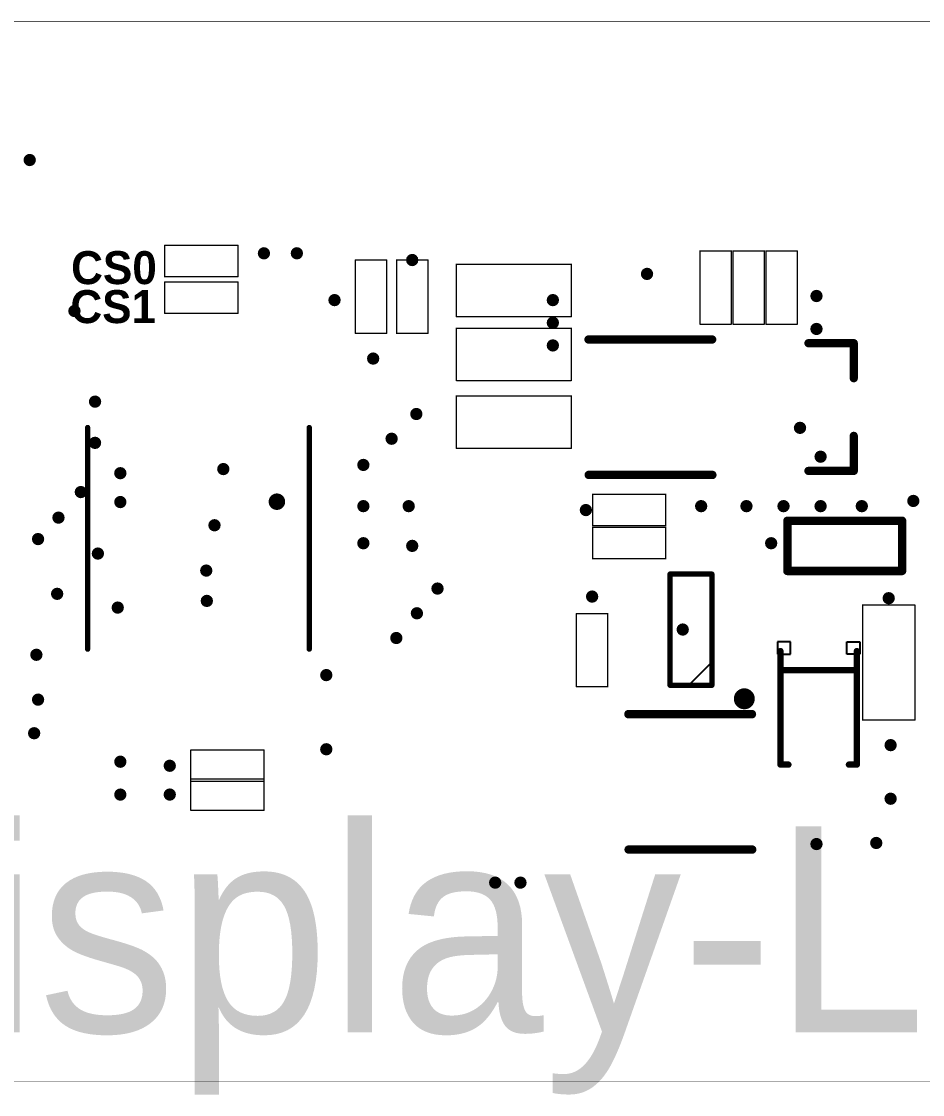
# Model space of a CAD drawing. Header units: millimetres. Extents: x -2 to 87, y -3.7 to 23.7.
# Drawn here: x 19.81 to 41.69, y -2.32 to 23.73 of the extents above; entities that cross this region are included whole.
import ezdxf

# ---------------------------------------------------------------- set-up
doc = ezdxf.new("R2010")
doc.units = ezdxf.units.MM
for name, color, linetype in [('KeepOutLayer', 6, 'Continuous'), ('TopOverlay', 2, 'Continuous'), ('ViaHoleLayer', 16, 'Continuous')]:
    doc.layers.add(name, color=color, linetype=linetype)
doc.styles.add('Kristen ITC', font='', dxfattribs={"height": 0.2})
doc.styles.add('阿里巴巴普惠体', font='', dxfattribs={"height": 0.2})
doc.styles.get('Kristen ITC').set_extended_font_data('Kristen ITC')
doc.styles.get('阿里巴巴普惠体').set_extended_font_data('阿里巴巴普惠体', bold=True)

# ---------------------------------------------------------------- blocks, each defined once
blk = doc.blocks.new('CAP_0603_4')
at = {"layer": 'TopOverlay', "const_width": 0.0323}
for points in [[(-1.397, -0.635), (-1.397, 0.635)], [(-1.397, 0.635), (1.397, 0.635)], [(1.397, -0.635), (1.397, 0.635)], [(-1.397, -0.635), (1.397, -0.635)]]:
    blk.add_lwpolyline(points, dxfattribs=at)
at = {"layer": 'TopOverlay', "const_width": 0.0161}
for points in [[(-1.405, 0.635, 1), (-1.389, 0.635, 1)], [(-1.405, 0.635, 1), (-1.389, 0.635, 1)], [(1.389, 0.635, 1), (1.405, 0.635, 1)], [(1.389, 0.635, 1), (1.405, 0.635, 1)], [(-1.405, -0.635, 1), (-1.389, -0.635, 1)], [(-1.405, -0.635, 1), (-1.389, -0.635, 1)], [(1.389, -0.635, 1), (1.405, -0.635, 1)], [(1.389, -0.635, 1), (1.405, -0.635, 1)]]:
    blk.add_lwpolyline(points, format="xyb", close=True, dxfattribs=at)
blk = doc.blocks.new('CAP_0603_5')
at = {"layer": 'TopOverlay', "const_width": 0.0323}
for points in [[(-1.397, -0.635), (-1.397, 0.635)], [(-1.397, 0.635), (1.397, 0.635)], [(1.397, -0.635), (1.397, 0.635)], [(-1.397, -0.635), (1.397, -0.635)]]:
    blk.add_lwpolyline(points, dxfattribs=at)
at = {"layer": 'TopOverlay', "const_width": 0.0161}
for points in [[(-1.405, 0.635, 1), (-1.389, 0.635, 1)], [(-1.405, 0.635, 1), (-1.389, 0.635, 1)], [(1.389, 0.635, 1), (1.405, 0.635, 1)], [(1.389, 0.635, 1), (1.405, 0.635, 1)], [(-1.405, -0.635, 1), (-1.389, -0.635, 1)], [(-1.405, -0.635, 1), (-1.389, -0.635, 1)], [(1.389, -0.635, 1), (1.405, -0.635, 1)], [(1.389, -0.635, 1), (1.405, -0.635, 1)]]:
    blk.add_lwpolyline(points, format="xyb", close=True, dxfattribs=at)
blk = doc.blocks.new('RES_0402_30')
at = {"layer": 'TopOverlay', "const_width": 0.0323}
for points in [[(-0.889, 0.381), (-0.889, -0.381)], [(-0.889, 0.381), (0.889, 0.381)], [(0.889, 0.381), (0.889, -0.381)], [(-0.889, -0.381), (0.889, -0.381)]]:
    blk.add_lwpolyline(points, dxfattribs=at)
at = {"layer": 'TopOverlay', "const_width": 0.0161}
for points in [[(-0.897, 0.381, 1), (-0.881, 0.381, 1)], [(-0.897, 0.381, 1), (-0.881, 0.381, 1)], [(0.881, 0.381, 1), (0.897, 0.381, 1)], [(0.881, 0.381, 1), (0.897, 0.381, 1)], [(-0.897, -0.381, 1), (-0.881, -0.381, 1)], [(-0.897, -0.381, 1), (-0.881, -0.381, 1)], [(0.881, -0.381, 1), (0.897, -0.381, 1)], [(0.881, -0.381, 1), (0.897, -0.381, 1)]]:
    blk.add_lwpolyline(points, format="xyb", close=True, dxfattribs=at)
blk = doc.blocks.new('RES_0402_31')
at = {"layer": 'TopOverlay', "const_width": 0.0323}
for points in [[(-0.889, 0.381), (-0.889, -0.381)], [(-0.889, 0.381), (0.889, 0.381)], [(0.889, 0.381), (0.889, -0.381)], [(-0.889, -0.381), (0.889, -0.381)]]:
    blk.add_lwpolyline(points, dxfattribs=at)
at = {"layer": 'TopOverlay', "const_width": 0.0161}
for points in [[(-0.897, 0.381, 1), (-0.881, 0.381, 1)], [(-0.897, 0.381, 1), (-0.881, 0.381, 1)], [(0.881, 0.381, 1), (0.897, 0.381, 1)], [(0.881, 0.381, 1), (0.897, 0.381, 1)], [(-0.897, -0.381, 1), (-0.881, -0.381, 1)], [(-0.897, -0.381, 1), (-0.881, -0.381, 1)], [(0.881, -0.381, 1), (0.897, -0.381, 1)], [(0.881, -0.381, 1), (0.897, -0.381, 1)]]:
    blk.add_lwpolyline(points, format="xyb", close=True, dxfattribs=at)
blk = doc.blocks.new('SOT_23_6_40')
at = {"layer": 'TopOverlay'}
for p, q in [((-0.508, 0.792), (-0.508, 1.353)), ((-0.508, 1.353), (0.053, 1.353)), ((0.053, 1.353), (-0.508, 0.792))]:
    blk.add_line(p, q, dxfattribs=at)
for points, const_width in [([(-1.168, 1.68, 1), (-1.422, 1.68, 1)], 0.254), ([(-1.486, 1.68, 1), (-1.359, 1.68, 1)], 0.127), ([(-1.232, 1.68, 1), (-1.105, 1.68, 1)], 0.127), ([(-0.54, 1.353, 1), (-0.476, 1.353, 1)], 0.0635), ([(-0.54, 1.353, 1), (-0.476, 1.353, 1)], 0.0635), ([(0.476, 1.353, 1), (0.54, 1.353, 1)], 0.0635), ([(0.476, 1.353, 1), (0.54, 1.353, 1)], 0.0635), ([(-0.54, -1.347, 1), (-0.476, -1.347, 1)], 0.0635), ([(-0.54, -1.347, 1), (-0.476, -1.347, 1)], 0.0635), ([(0.476, -1.347, 1), (0.54, -1.347, 1)], 0.0635), ([(0.476, -1.347, 1), (0.54, -1.347, 1)], 0.0635)]:
    blk.add_lwpolyline(points, format="xyb", close=True, dxfattribs=dict(at, const_width=const_width))
at = {"layer": 'TopOverlay', "const_width": 0.127}
for points in [[(-0.508, 1.353), (-0.508, -1.347)], [(0.508, 1.353), (-0.508, 1.353)], [(0.508, -1.347), (0.508, 1.353)], [(0.508, -1.347), (-0.508, -1.347)]]:
    blk.add_lwpolyline(points, dxfattribs=at)
blk = doc.blocks.new('SOT_23_5_41')
at = {"layer": 'TopOverlay', "const_width": 0.2}
for points in [[(-0.148, 1.55), (0.952, 1.55)], [(0.952, 0.7), (0.952, 1.55)], [(0.952, -1.55), (0.952, -0.7)], [(-0.148, -1.55), (0.952, -1.55)]]:
    blk.add_lwpolyline(points, dxfattribs=at)
at = {"layer": 'TopOverlay', "const_width": 0.1}
for points in [[(-0.198, 1.55, 1), (-0.098, 1.55, 1)], [(0.902, 1.55, 1), (1.002, 1.55, 1)], [(0.902, 1.55, 1), (1.002, 1.55, 1)], [(0.902, 0.7, 1), (1.002, 0.7, 1)], [(0.902, -0.7, 1), (1.002, -0.7, 1)], [(-0.198, -1.55, 1), (-0.098, -1.55, 1)], [(0.902, -1.55, 1), (1.002, -1.55, 1)], [(0.902, -1.55, 1), (1.002, -1.55, 1)]]:
    blk.add_lwpolyline(points, format="xyb", close=True, dxfattribs=at)
blk = doc.blocks.new('_0603_42')
at = {"layer": 'TopOverlay', "const_width": 0.203}
for points in [[(-1.392, -0.61), (-1.392, 0.61)], [(-1.392, 0.61), (-0.381, 0.61)], [(-0.406, 0.61), (1.392, 0.61)], [(1.392, -0.61), (1.392, 0.61)], [(-1.392, -0.61), (-0.381, -0.61)], [(-0.381, -0.61), (1.392, -0.61)]]:
    blk.add_lwpolyline(points, dxfattribs=at)
at = {"layer": 'TopOverlay', "const_width": 0.102}
for points in [[(-1.443, 0.61, 1), (-1.342, 0.61, 1)], [(-1.443, 0.61, 1), (-1.342, 0.61, 1)], [(-0.457, 0.61, 1), (-0.356, 0.61, 1)], [(-0.432, 0.61, 1), (-0.33, 0.61, 1)], [(1.342, 0.61, 1), (1.443, 0.61, 1)], [(1.342, 0.61, 1), (1.443, 0.61, 1)], [(-1.443, -0.61, 1), (-1.342, -0.61, 1)], [(-1.443, -0.61, 1), (-1.342, -0.61, 1)], [(-0.432, -0.61, 1), (-0.33, -0.61, 1)], [(-0.432, -0.61, 1), (-0.33, -0.61, 1)], [(1.342, -0.61, 1), (1.443, -0.61, 1)], [(1.342, -0.61, 1), (1.443, -0.61, 1)]]:
    blk.add_lwpolyline(points, format="xyb", close=True, dxfattribs=at)
blk = doc.blocks.new('RES_0402_43')
at = {"layer": 'TopOverlay', "const_width": 0.0323}
for points in [[(-0.889, 0.381), (-0.889, -0.381)], [(0.889, 0.381), (-0.889, 0.381)], [(0.889, 0.381), (0.889, -0.381)], [(0.889, -0.381), (-0.889, -0.381)]]:
    blk.add_lwpolyline(points, dxfattribs=at)
at = {"layer": 'TopOverlay', "const_width": 0.0161}
for points in [[(-0.897, 0.381, 1), (-0.881, 0.381, 1)], [(-0.897, 0.381, 1), (-0.881, 0.381, 1)], [(0.881, 0.381, 1), (0.897, 0.381, 1)], [(0.881, 0.381, 1), (0.897, 0.381, 1)], [(-0.897, -0.381, 1), (-0.881, -0.381, 1)], [(-0.897, -0.381, 1), (-0.881, -0.381, 1)], [(0.881, -0.381, 1), (0.897, -0.381, 1)], [(0.881, -0.381, 1), (0.897, -0.381, 1)]]:
    blk.add_lwpolyline(points, format="xyb", close=True, dxfattribs=at)
blk = doc.blocks.new('RES_0402_44')
at = {"layer": 'TopOverlay', "const_width": 0.0323}
for points in [[(-0.889, 0.381), (-0.889, -0.381)], [(-0.889, 0.381), (0.889, 0.381)], [(0.889, 0.381), (0.889, -0.381)], [(-0.889, -0.381), (0.889, -0.381)]]:
    blk.add_lwpolyline(points, dxfattribs=at)
at = {"layer": 'TopOverlay', "const_width": 0.0161}
for points in [[(-0.897, 0.381, 1), (-0.881, 0.381, 1)], [(-0.897, 0.381, 1), (-0.881, 0.381, 1)], [(0.881, 0.381, 1), (0.897, 0.381, 1)], [(0.881, 0.381, 1), (0.897, 0.381, 1)], [(-0.897, -0.381, 1), (-0.881, -0.381, 1)], [(-0.897, -0.381, 1), (-0.881, -0.381, 1)], [(0.881, -0.381, 1), (0.897, -0.381, 1)], [(0.881, -0.381, 1), (0.897, -0.381, 1)]]:
    blk.add_lwpolyline(points, format="xyb", close=True, dxfattribs=at)
blk = doc.blocks.new('RES_0402_45')
at = {"layer": 'TopOverlay', "const_width": 0.0323}
for points in [[(-0.889, 0.381), (-0.889, -0.381)], [(0.889, 0.381), (-0.889, 0.381)], [(0.889, 0.381), (0.889, -0.381)], [(0.889, -0.381), (-0.889, -0.381)]]:
    blk.add_lwpolyline(points, dxfattribs=at)
at = {"layer": 'TopOverlay', "const_width": 0.0161}
for points in [[(-0.897, 0.381, 1), (-0.881, 0.381, 1)], [(-0.897, 0.381, 1), (-0.881, 0.381, 1)], [(0.881, 0.381, 1), (0.897, 0.381, 1)], [(0.881, 0.381, 1), (0.897, 0.381, 1)], [(-0.897, -0.381, 1), (-0.881, -0.381, 1)], [(-0.897, -0.381, 1), (-0.881, -0.381, 1)], [(0.881, -0.381, 1), (0.897, -0.381, 1)], [(0.881, -0.381, 1), (0.897, -0.381, 1)]]:
    blk.add_lwpolyline(points, format="xyb", close=True, dxfattribs=at)
blk = doc.blocks.new('RES_0402_46')
at = {"layer": 'TopOverlay', "const_width": 0.0323}
for points in [[(-0.889, -0.381), (-0.889, 0.381)], [(0.889, 0.381), (-0.889, 0.381)], [(0.889, -0.381), (0.889, 0.381)], [(0.889, -0.381), (-0.889, -0.381)]]:
    blk.add_lwpolyline(points, dxfattribs=at)
at = {"layer": 'TopOverlay', "const_width": 0.0161}
for points in [[(-0.897, 0.381, 1), (-0.881, 0.381, 1)], [(-0.897, 0.381, 1), (-0.881, 0.381, 1)], [(0.881, 0.381, 1), (0.897, 0.381, 1)], [(0.881, 0.381, 1), (0.897, 0.381, 1)], [(-0.897, -0.381, 1), (-0.881, -0.381, 1)], [(-0.897, -0.381, 1), (-0.881, -0.381, 1)], [(0.881, -0.381, 1), (0.897, -0.381, 1)], [(0.881, -0.381, 1), (0.897, -0.381, 1)]]:
    blk.add_lwpolyline(points, format="xyb", close=True, dxfattribs=at)
blk = doc.blocks.new('__3010_48')
at = {"layer": 'TopOverlay', "const_width": 0.203}
for points in [[(-1.487, 1.639), (1.513, 1.639)], [(-1.481, -1.647), (1.519, -1.647)]]:
    blk.add_lwpolyline(points, dxfattribs=at)
at = {"layer": 'TopOverlay', "const_width": 0.102}
for points in [[(-1.537, 1.639, 1), (-1.436, 1.639, 1)], [(1.463, 1.639, 1), (1.564, 1.639, 1)], [(-1.532, -1.647, 1), (-1.43, -1.647, 1)], [(1.468, -1.647, 1), (1.57, -1.647, 1)]]:
    blk.add_lwpolyline(points, format="xyb", close=True, dxfattribs=at)
blk = doc.blocks.new('__3010_49')
at = {"layer": 'TopOverlay', "const_width": 0.203}
for points in [[(1.513, 1.639), (-1.487, 1.639)], [(1.519, -1.647), (-1.481, -1.647)]]:
    blk.add_lwpolyline(points, dxfattribs=at)
at = {"layer": 'TopOverlay', "const_width": 0.102}
for points in [[(-1.537, 1.639, 1), (-1.436, 1.639, 1)], [(1.463, 1.639, 1), (1.564, 1.639, 1)], [(-1.532, -1.647, 1), (-1.43, -1.647, 1)], [(1.468, -1.647, 1), (1.57, -1.647, 1)]]:
    blk.add_lwpolyline(points, format="xyb", close=True, dxfattribs=at)
blk = doc.blocks.new('SOD_123FL_50')
at = {"layer": 'TopOverlay'}
for p, q in [((-1.605, 0.683), (-1.605, 1.003)), ((-1.605, 1.003), (-1.3, 1.003)), ((-1.3, 1.003), (-1.3, 1.003)), ((-1.3, 1.003), (-1.3, 0.683)), ((-1.3, 0.683), (-1.605, 0.683)), ((-1.3, -0.683), (-1.605, -0.683)), ((-1.605, -0.683), (-1.605, -1.003)), ((-1.3, -1.003), (-1.3, -0.683)), ((-1.605, -1.003), (-1.3, -1.003)), ((-1.3, -1.003), (-1.3, -1.003))]:
    blk.add_line(p, q, dxfattribs=at)
at = {"layer": 'TopOverlay', "const_width": 0.152}
for points in [[(1.377, 0.927), (-1.377, 0.927)], [(-0.917, -0.876), (-0.917, 0.876)], [(1.377, 0.734), (1.377, 0.927)], [(1.377, -0.927), (1.377, -0.734)], [(1.377, -0.927), (-1.377, -0.927)]]:
    blk.add_lwpolyline(points, dxfattribs=at)
at = {"layer": 'TopOverlay', "const_width": 0.0762}
for points in [[(-1.415, 0.927, 1), (-1.339, 0.927, 1)], [(-0.955, 0.876, 1), (-0.879, 0.876, 1)], [(1.339, 0.927, 1), (1.415, 0.927, 1)], [(1.339, 0.927, 1), (1.415, 0.927, 1)], [(1.339, 0.734, 1), (1.415, 0.734, 1)], [(1.339, -0.734, 1), (1.415, -0.734, 1)], [(-1.415, -0.927, 1), (-1.339, -0.927, 1)], [(-0.955, -0.876, 1), (-0.879, -0.876, 1)], [(1.339, -0.927, 1), (1.415, -0.927, 1)], [(1.339, -0.927, 1), (1.415, -0.927, 1)]]:
    blk.add_lwpolyline(points, format="xyb", close=True, dxfattribs=at)
blk = doc.blocks.new('CAP_0603_51')
at = {"layer": 'TopOverlay', "const_width": 0.0323}
for points in [[(-1.397, -0.635), (-1.397, 0.635)], [(-1.397, 0.635), (1.397, 0.635)], [(1.397, -0.635), (1.397, 0.635)], [(-1.397, -0.635), (1.397, -0.635)]]:
    blk.add_lwpolyline(points, dxfattribs=at)
at = {"layer": 'TopOverlay', "const_width": 0.0161}
for points in [[(-1.405, 0.635, 1), (-1.389, 0.635, 1)], [(-1.405, 0.635, 1), (-1.389, 0.635, 1)], [(1.389, 0.635, 1), (1.405, 0.635, 1)], [(1.389, 0.635, 1), (1.405, 0.635, 1)], [(-1.405, -0.635, 1), (-1.389, -0.635, 1)], [(-1.405, -0.635, 1), (-1.389, -0.635, 1)], [(1.389, -0.635, 1), (1.405, -0.635, 1)], [(1.389, -0.635, 1), (1.405, -0.635, 1)]]:
    blk.add_lwpolyline(points, format="xyb", close=True, dxfattribs=at)
blk = doc.blocks.new('CAP_0603_52')
at = {"layer": 'TopOverlay', "const_width": 0.0323}
for points in [[(-1.397, 0.635), (-1.397, -0.635)], [(-1.397, 0.635), (1.397, 0.635)], [(1.397, 0.635), (1.397, -0.635)], [(-1.397, -0.635), (1.397, -0.635)]]:
    blk.add_lwpolyline(points, dxfattribs=at)
at = {"layer": 'TopOverlay', "const_width": 0.0161}
for points in [[(-1.405, 0.635, 1), (-1.389, 0.635, 1)], [(-1.405, 0.635, 1), (-1.389, 0.635, 1)], [(1.389, 0.635, 1), (1.405, 0.635, 1)], [(1.389, 0.635, 1), (1.405, 0.635, 1)], [(-1.405, -0.635, 1), (-1.389, -0.635, 1)], [(-1.405, -0.635, 1), (-1.389, -0.635, 1)], [(1.389, -0.635, 1), (1.405, -0.635, 1)], [(1.389, -0.635, 1), (1.405, -0.635, 1)]]:
    blk.add_lwpolyline(points, format="xyb", close=True, dxfattribs=at)
blk = doc.blocks.new('CAP_0402_53')
at = {"layer": 'TopOverlay', "const_width": 0.0323}
for points in [[(-0.889, 0.381), (-0.889, -0.381)], [(-0.889, 0.381), (0.889, 0.381)], [(0.889, 0.381), (0.889, -0.381)], [(-0.889, -0.381), (0.889, -0.381)]]:
    blk.add_lwpolyline(points, dxfattribs=at)
at = {"layer": 'TopOverlay', "const_width": 0.0161}
for points in [[(-0.897, 0.381, 1), (-0.881, 0.381, 1)], [(-0.897, 0.381, 1), (-0.881, 0.381, 1)], [(0.881, 0.381, 1), (0.897, 0.381, 1)], [(0.881, 0.381, 1), (0.897, 0.381, 1)], [(-0.897, -0.381, 1), (-0.881, -0.381, 1)], [(-0.897, -0.381, 1), (-0.881, -0.381, 1)], [(0.881, -0.381, 1), (0.897, -0.381, 1)], [(0.881, -0.381, 1), (0.897, -0.381, 1)]]:
    blk.add_lwpolyline(points, format="xyb", close=True, dxfattribs=at)
blk = doc.blocks.new('CAP_0402_54')
at = {"layer": 'TopOverlay', "const_width": 0.0323}
for points in [[(-0.889, 0.381), (-0.889, -0.381)], [(-0.889, 0.381), (0.889, 0.381)], [(0.889, 0.381), (0.889, -0.381)], [(-0.889, -0.381), (0.889, -0.381)]]:
    blk.add_lwpolyline(points, dxfattribs=at)
at = {"layer": 'TopOverlay', "const_width": 0.0161}
for points in [[(-0.897, 0.381, 1), (-0.881, 0.381, 1)], [(-0.897, 0.381, 1), (-0.881, 0.381, 1)], [(0.881, 0.381, 1), (0.897, 0.381, 1)], [(0.881, 0.381, 1), (0.897, 0.381, 1)], [(-0.897, -0.381, 1), (-0.881, -0.381, 1)], [(-0.897, -0.381, 1), (-0.881, -0.381, 1)], [(0.881, -0.381, 1), (0.897, -0.381, 1)], [(0.881, -0.381, 1), (0.897, -0.381, 1)]]:
    blk.add_lwpolyline(points, format="xyb", close=True, dxfattribs=at)
blk = doc.blocks.new('SOP2_8_60')
at = {"layer": 'TopOverlay', "const_width": 0.127}
for points in [[(2.69, 2.69), (-2.69, 2.69)], [(2.69, -2.69), (-2.69, -2.69)]]:
    blk.add_lwpolyline(points, dxfattribs=at)
at = {"layer": 'TopOverlay'}
for points, const_width in [([(-2.722, 2.69, 1), (-2.658, 2.69, 1)], 0.0635), ([(2.658, 2.69, 1), (2.722, 2.69, 1)], 0.0635), ([(-0.789, 1.905, 1), (-0.989, 1.905, 1)], 0.2), ([(-1.039, 1.905, 1), (-0.939, 1.905, 1)], 0.1), ([(-0.839, 1.905, 1), (-0.739, 1.905, 1)], 0.1), ([(-2.722, -2.69, 1), (-2.658, -2.69, 1)], 0.0635), ([(2.658, -2.69, 1), (2.722, -2.69, 1)], 0.0635)]:
    blk.add_lwpolyline(points, format="xyb", close=True, dxfattribs=dict(at, const_width=const_width))
blk = doc.blocks.new('RES_0402_63')
at = {"layer": 'TopOverlay', "const_width": 0.0323}
for points in [[(-0.889, 0.381), (-0.889, -0.381)], [(0.889, 0.381), (-0.889, 0.381)], [(0.889, 0.381), (0.889, -0.381)], [(0.889, -0.381), (-0.889, -0.381)]]:
    blk.add_lwpolyline(points, dxfattribs=at)
at = {"layer": 'TopOverlay', "const_width": 0.0161}
for points in [[(-0.897, 0.381, 1), (-0.881, 0.381, 1)], [(-0.897, 0.381, 1), (-0.881, 0.381, 1)], [(0.881, 0.381, 1), (0.897, 0.381, 1)], [(0.881, 0.381, 1), (0.897, 0.381, 1)], [(-0.897, -0.381, 1), (-0.881, -0.381, 1)], [(-0.897, -0.381, 1), (-0.881, -0.381, 1)], [(0.881, -0.381, 1), (0.897, -0.381, 1)], [(0.881, -0.381, 1), (0.897, -0.381, 1)]]:
    blk.add_lwpolyline(points, format="xyb", close=True, dxfattribs=at)
blk = doc.blocks.new('RES_0402_64')
at = {"layer": 'TopOverlay', "const_width": 0.0323}
for points in [[(-0.889, 0.381), (-0.889, -0.381)], [(0.889, 0.381), (-0.889, 0.381)], [(0.889, 0.381), (0.889, -0.381)], [(0.889, -0.381), (-0.889, -0.381)]]:
    blk.add_lwpolyline(points, dxfattribs=at)
at = {"layer": 'TopOverlay', "const_width": 0.0161}
for points in [[(-0.897, 0.381, 1), (-0.881, 0.381, 1)], [(-0.897, 0.381, 1), (-0.881, 0.381, 1)], [(0.881, 0.381, 1), (0.897, 0.381, 1)], [(0.881, 0.381, 1), (0.897, 0.381, 1)], [(-0.897, -0.381, 1), (-0.881, -0.381, 1)], [(-0.897, -0.381, 1), (-0.881, -0.381, 1)], [(0.881, -0.381, 1), (0.897, -0.381, 1)], [(0.881, -0.381, 1), (0.897, -0.381, 1)]]:
    blk.add_lwpolyline(points, format="xyb", close=True, dxfattribs=at)
blk = doc.blocks.new('CAP_0402_80')
at = {"layer": 'TopOverlay', "const_width": 0.0323}
for points in [[(-0.889, 0.381), (-0.889, -0.381)], [(0.889, 0.381), (-0.889, 0.381)], [(0.889, 0.381), (0.889, -0.381)], [(0.889, -0.381), (-0.889, -0.381)]]:
    blk.add_lwpolyline(points, dxfattribs=at)
at = {"layer": 'TopOverlay', "const_width": 0.0161}
for points in [[(-0.897, 0.381, 1), (-0.881, 0.381, 1)], [(-0.897, 0.381, 1), (-0.881, 0.381, 1)], [(0.881, 0.381, 1), (0.897, 0.381, 1)], [(0.881, 0.381, 1), (0.897, 0.381, 1)], [(-0.897, -0.381, 1), (-0.881, -0.381, 1)], [(-0.897, -0.381, 1), (-0.881, -0.381, 1)], [(0.881, -0.381, 1), (0.897, -0.381, 1)], [(0.881, -0.381, 1), (0.897, -0.381, 1)]]:
    blk.add_lwpolyline(points, format="xyb", close=True, dxfattribs=at)
blk = doc.blocks.new('CAP_0402_81')
at = {"layer": 'TopOverlay', "const_width": 0.0323}
for points in [[(-0.889, 0.381), (-0.889, -0.381)], [(0.889, 0.381), (-0.889, 0.381)], [(0.889, 0.381), (0.889, -0.381)], [(0.889, -0.381), (-0.889, -0.381)]]:
    blk.add_lwpolyline(points, dxfattribs=at)
at = {"layer": 'TopOverlay', "const_width": 0.0161}
for points in [[(-0.897, 0.381, 1), (-0.881, 0.381, 1)], [(-0.897, 0.381, 1), (-0.881, 0.381, 1)], [(0.881, 0.381, 1), (0.897, 0.381, 1)], [(0.881, 0.381, 1), (0.897, 0.381, 1)], [(-0.897, -0.381, 1), (-0.881, -0.381, 1)], [(-0.897, -0.381, 1), (-0.881, -0.381, 1)], [(0.881, -0.381, 1), (0.897, -0.381, 1)], [(0.881, -0.381, 1), (0.897, -0.381, 1)]]:
    blk.add_lwpolyline(points, format="xyb", close=True, dxfattribs=at)

msp = doc.modelspace()

# ---------------------------------------------------------------- hatches: boundary and pattern name
at = {"layer": 'ViaHoleLayer'}
h = msp.add_hatch(color=16, dxfattribs=at)
edge = h.paths.add_edge_path()
edge.add_arc((20.014, 20.364), 0.15, 0, 360)
h = msp.add_hatch(color=16, dxfattribs=at)
edge = h.paths.add_edge_path()
edge.add_arc((25.7, 18.1), 0.15, 0, 360)
h = msp.add_hatch(color=16, dxfattribs=at)
edge = h.paths.add_edge_path()
edge.add_arc((26.5, 18.1), 0.15, 0, 360)
h = msp.add_hatch(color=16, dxfattribs=at)
edge = h.paths.add_edge_path()
edge.add_arc((29.3, 17.937), 0.15, 0, 360)
h = msp.add_hatch(color=16, dxfattribs=at)
edge = h.paths.add_edge_path()
edge.add_arc((35, 17.6), 0.15, 0, 360)
h = msp.add_hatch(color=16, dxfattribs=at)
edge = h.paths.add_edge_path()
edge.add_arc((39.114, 17.064), 0.15, 0, 360)
h = msp.add_hatch(color=16, dxfattribs=at)
edge = h.paths.add_edge_path()
edge.add_arc((27.414, 16.964), 0.15, 0, 360)
h = msp.add_hatch(color=16, dxfattribs=at)
edge = h.paths.add_edge_path()
edge.add_arc((32.714, 16.964), 0.15, 0, 360)
h = msp.add_hatch(color=16, dxfattribs=at)
edge = h.paths.add_edge_path()
edge.add_arc((21.1, 16.7), 0.15, 0, 360)
h = msp.add_hatch(color=16, dxfattribs=at)
edge = h.paths.add_edge_path()
edge.add_arc((32.714, 16.414), 0.15, 0, 360)
h = msp.add_hatch(color=16, dxfattribs=at)
edge = h.paths.add_edge_path()
edge.add_arc((39.114, 16.264), 0.15, 0, 360)
h = msp.add_hatch(color=16, dxfattribs=at)
edge = h.paths.add_edge_path()
edge.add_arc((32.714, 15.864), 0.15, 0, 360)
h = msp.add_hatch(color=16, dxfattribs=at)
edge = h.paths.add_edge_path()
edge.add_arc((28.352, 15.545), 0.15, 0, 360)
h = msp.add_hatch(color=16, dxfattribs=at)
edge = h.paths.add_edge_path()
edge.add_arc((21.6, 14.5), 0.15, 0, 360)
h = msp.add_hatch(color=16, dxfattribs=at)
edge = h.paths.add_edge_path()
edge.add_arc((29.4, 14.2), 0.15, 0, 360)
h = msp.add_hatch(color=16, dxfattribs=at)
edge = h.paths.add_edge_path()
edge.add_arc((38.714, 13.864), 0.15, 0, 360)
h = msp.add_hatch(color=16, dxfattribs=at)
edge = h.paths.add_edge_path()
edge.add_arc((21.6, 13.5), 0.15, 0, 360)
h = msp.add_hatch(color=16, dxfattribs=at)
edge = h.paths.add_edge_path()
edge.add_arc((28.8, 13.6), 0.15, 0, 360)
h = msp.add_hatch(color=16, dxfattribs=at)
edge = h.paths.add_edge_path()
edge.add_arc((39.214, 13.164), 0.15, 0, 360)
h = msp.add_hatch(color=16, dxfattribs=at)
edge = h.paths.add_edge_path()
edge.add_arc((28.114, 12.964), 0.15, 0, 360)
h = msp.add_hatch(color=16, dxfattribs=at)
edge = h.paths.add_edge_path()
edge.add_arc((22.214, 12.764), 0.15, 0, 360)
h = msp.add_hatch(color=16, dxfattribs=at)
edge = h.paths.add_edge_path()
edge.add_arc((24.714, 12.864), 0.15, 0, 360)
h = msp.add_hatch(color=16, dxfattribs=at)
edge = h.paths.add_edge_path()
edge.add_arc((21.255, 12.306), 0.15, 0, 360)
h = msp.add_hatch(color=16, dxfattribs=at)
edge = h.paths.add_edge_path()
edge.add_arc((41.465, 12.09), 0.15, 0, 360)
h = msp.add_hatch(color=16, dxfattribs=at)
edge = h.paths.add_edge_path()
edge.add_arc((22.214, 12.064), 0.15, 0, 360)
h = msp.add_hatch(color=16, dxfattribs=at)
edge = h.paths.add_edge_path()
edge.add_arc((28.114, 11.964), 0.15, 0, 360)
h = msp.add_hatch(color=16, dxfattribs=at)
edge = h.paths.add_edge_path()
edge.add_arc((29.214, 11.964), 0.15, 0, 360)
h = msp.add_hatch(color=16, dxfattribs=at)
edge = h.paths.add_edge_path()
edge.add_arc((33.516, 11.869), 0.15, 0, 360)
h = msp.add_hatch(color=16, dxfattribs=at)
edge = h.paths.add_edge_path()
edge.add_arc((36.314, 11.964), 0.15, 0, 360)
h = msp.add_hatch(color=16, dxfattribs=at)
edge = h.paths.add_edge_path()
edge.add_arc((37.414, 11.964), 0.15, 0, 360)
h = msp.add_hatch(color=16, dxfattribs=at)
edge = h.paths.add_edge_path()
edge.add_arc((38.314, 11.964), 0.15, 0, 360)
h = msp.add_hatch(color=16, dxfattribs=at)
edge = h.paths.add_edge_path()
edge.add_arc((39.214, 11.964), 0.15, 0, 360)
h = msp.add_hatch(color=16, dxfattribs=at)
edge = h.paths.add_edge_path()
edge.add_arc((40.214, 11.964), 0.15, 0, 360)
h = msp.add_hatch(color=16, dxfattribs=at)
edge = h.paths.add_edge_path()
edge.add_arc((20.712, 11.685), 0.15, 0, 360)
h = msp.add_hatch(color=16, dxfattribs=at)
edge = h.paths.add_edge_path()
edge.add_arc((24.5, 11.5), 0.15, 0, 360)
h = msp.add_hatch(color=16, dxfattribs=at)
edge = h.paths.add_edge_path()
edge.add_arc((20.217, 11.165), 0.15, 0, 360)
h = msp.add_hatch(color=16, dxfattribs=at)
edge = h.paths.add_edge_path()
edge.add_arc((28.114, 11.064), 0.15, 0, 360)
h = msp.add_hatch(color=16, dxfattribs=at)
edge = h.paths.add_edge_path()
edge.add_arc((38.014, 11.064), 0.15, 0, 360)
h = msp.add_hatch(color=16, dxfattribs=at)
edge = h.paths.add_edge_path()
edge.add_arc((21.669, 10.813), 0.15, 0, 360)
h = msp.add_hatch(color=16, dxfattribs=at)
edge = h.paths.add_edge_path()
edge.add_arc((29.3, 11), 0.15, 0, 360)
h = msp.add_hatch(color=16, dxfattribs=at)
edge = h.paths.add_edge_path()
edge.add_arc((24.3, 10.4), 0.15, 0, 360)
h = msp.add_hatch(color=16, dxfattribs=at)
edge = h.paths.add_edge_path()
edge.add_arc((20.68, 9.836), 0.15, 0, 360)
h = msp.add_hatch(color=16, dxfattribs=at)
edge = h.paths.add_edge_path()
edge.add_arc((29.914, 9.964), 0.15, 0, 360)
h = msp.add_hatch(color=16, dxfattribs=at)
edge = h.paths.add_edge_path()
edge.add_arc((33.667, 9.769), 0.15, 0, 360)
h = msp.add_hatch(color=16, dxfattribs=at)
edge = h.paths.add_edge_path()
edge.add_arc((22.151, 9.502), 0.15, 0, 360)
h = msp.add_hatch(color=16, dxfattribs=at)
edge = h.paths.add_edge_path()
edge.add_arc((24.314, 9.664), 0.15, 0, 360)
h = msp.add_hatch(color=16, dxfattribs=at)
edge = h.paths.add_edge_path()
edge.add_arc((40.867, 9.73), 0.15, 0, 360)
h = msp.add_hatch(color=16, dxfattribs=at)
edge = h.paths.add_edge_path()
edge.add_arc((29.414, 9.364), 0.15, 0, 360)
h = msp.add_hatch(color=16, dxfattribs=at)
edge = h.paths.add_edge_path()
edge.add_arc((35.867, 8.969), 0.15, 0, 360)
h = msp.add_hatch(color=16, dxfattribs=at)
edge = h.paths.add_edge_path()
edge.add_arc((28.914, 8.764), 0.15, 0, 360)
h = msp.add_hatch(color=16, dxfattribs=at)
edge = h.paths.add_edge_path()
edge.add_arc((20.176, 8.357), 0.15, 0, 360)
h = msp.add_hatch(color=16, dxfattribs=at)
edge = h.paths.add_edge_path()
edge.add_arc((27.214, 7.864), 0.15, 0, 360)
h = msp.add_hatch(color=16, dxfattribs=at)
edge = h.paths.add_edge_path()
edge.add_arc((20.217, 7.268), 0.15, 0, 360)
h = msp.add_hatch(color=16, dxfattribs=at)
edge = h.paths.add_edge_path()
edge.add_arc((20.122, 6.453), 0.15, 0, 360)
h = msp.add_hatch(color=16, dxfattribs=at)
edge = h.paths.add_edge_path()
edge.add_arc((40.914, 6.164), 0.15, 0, 360)
h = msp.add_hatch(color=16, dxfattribs=at)
edge = h.paths.add_edge_path()
edge.add_arc((27.214, 6.064), 0.15, 0, 360)
h = msp.add_hatch(color=16, dxfattribs=at)
edge = h.paths.add_edge_path()
edge.add_arc((22.214, 5.762), 0.15, 0, 360)
h = msp.add_hatch(color=16, dxfattribs=at)
edge = h.paths.add_edge_path()
edge.add_arc((23.414, 5.664), 0.15, 0, 360)
h = msp.add_hatch(color=16, dxfattribs=at)
edge = h.paths.add_edge_path()
edge.add_arc((22.214, 4.964), 0.15, 0, 360)
h = msp.add_hatch(color=16, dxfattribs=at)
edge = h.paths.add_edge_path()
edge.add_arc((23.414, 4.964), 0.15, 0, 360)
h = msp.add_hatch(color=16, dxfattribs=at)
edge = h.paths.add_edge_path()
edge.add_arc((40.914, 4.864), 0.15, 0, 360)
h = msp.add_hatch(color=16, dxfattribs=at)
edge = h.paths.add_edge_path()
edge.add_arc((39.114, 3.764), 0.15, 0, 360)
h = msp.add_hatch(color=16, dxfattribs=at)
edge = h.paths.add_edge_path()
edge.add_arc((40.565, 3.79), 0.15, 0, 360)
h = msp.add_hatch(color=16, dxfattribs=at)
edge = h.paths.add_edge_path()
edge.add_arc((31.314, 2.827), 0.15, 0, 360)
h = msp.add_hatch(color=16, dxfattribs=at)
edge = h.paths.add_edge_path()
edge.add_arc((31.928, 2.827), 0.15, 0, 360)

# ---------------------------------------------------------------- linework, layer by layer
at = {"layer": 'KeepOutLayer', "const_width": 0.0127}
for points in [[(-2, 23.72), (86.83, 23.72)], [(-2, -2), (86.83, -2)]]:
    msp.add_lwpolyline(points, dxfattribs=at)

# ---------------------------------------------------------------- block references
for name, p, rotation in [('RES_0402_63', (24.179, 17.912), 180), ('CAP_0402_53', (36.667, 17.269), 90), ('RES_0402_46', (37.467, 17.269), 270), ('RES_0402_44', (38.267, 17.269), 90), ('RES_0402_31', (28.3, 17.048), 90), ('RES_0402_30', (29.3, 17.048), 90), ('RES_0402_64', (24.179, 17.023), 180), ('SOP2_8_60', (24.11, 11.183), 270), ('RES_0402_45', (34.567, 11.869), 180), ('RES_0402_43', (34.567, 11.069), 180), ('SOT_23_6_40', (36.067, 8.969), 180), ('CAP_0603_52', (40.867, 8.169), 90), ('CAP_0402_54', (33.667, 8.469), 90), ('SOD_123FL_50', (39.167, 7.069), 270), ('__3010_49', (36.067, 5.269), 180), ('CAP_0402_80', (24.814, 5.664), 180), ('CAP_0402_81', (24.814, 4.964), 180)]:
    msp.add_blockref(name, p, dxfattribs=dict(rotation=rotation))
for name, p in [('CAP_0603_51', (31.768, 17.2)), ('CAP_0603_5', (31.768, 15.648)), ('__3010_48', (35.067, 14.369)), ('SOT_23_5_41', (39.067, 14.369)), ('CAP_0603_4', (31.768, 14.004)), ('_0603_42', (39.8, 11))]:
    msp.add_blockref(name, p)

# ---------------------------------------------------------------- texts
at = {"layer": 'TopOverlay'}
for s, height, style, p in [('CS0', 0.8, '阿里巴巴普惠体', (21.019, 17.352)), ('CS1', 0.8, '阿里巴巴普惠体', (21, 16.406)), ('T-Display-Long', 5, 'Kristen ITC', (7.6, -0.807))]:
    msp.add_text(s, height=height, rotation=360, dxfattribs=dict(at, style=style)).set_placement(p)

doc.saveas('drawing.dxf')
